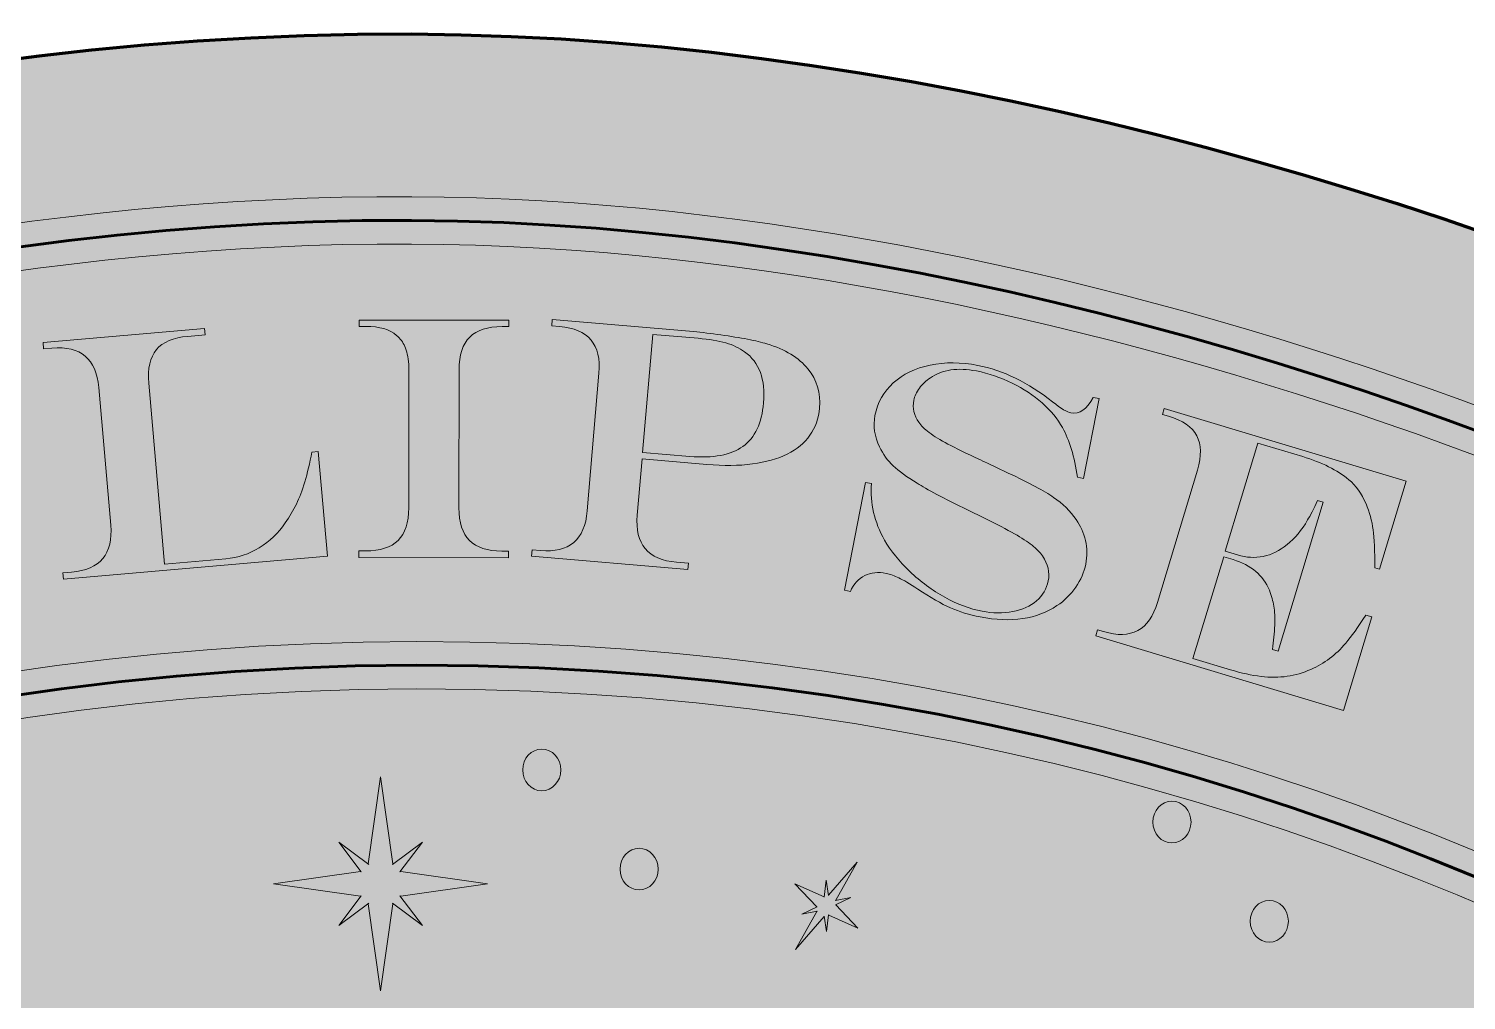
# Model space of a CAD drawing. Header units: millimetres. Extents: x 2.1 to 56, y 0.5 to 70.6.
# Drawn here: x 24.37 to 41.85, y 58.77 to 70.58 of the extents above; entities that cross this region are included whole.
import ezdxf

# ---------------------------------------------------------------- set-up
doc = ezdxf.new("R2010")
doc.units = ezdxf.units.MM

msp = doc.modelspace()

# ---------------------------------------------------------------- hatches: boundary and pattern name
at = {"true_color": 0x000000, "transparency": 33554687}
h = msp.add_hatch(color=18, dxfattribs=at)
edge = h.paths.add_edge_path(flags=0)
edge.add_spline(control_points=[(2.18, 58.849), (2.121, 62.163), (15.096, 70.58), (29.023, 70.516), (41.935, 70.457), (56.015, 62.173), (56, 58.849), (55.929, 43.515), (56.034, 43.399), (55.624, 27.611), (55.341, 16.727), (31.99, 0.499), (29.023, 0.889), (25.602, 1.338), (2.776, 14.306), (2.557, 29.116), (2.372, 41.574), (2.358, 48.941), (2.18, 58.849)], knot_values=[0, 0, 0, 0, 1, 1, 1, 2, 2, 2, 3, 3, 3, 4, 4, 4, 5, 5, 5, 6, 6, 6, 6], degree=3, periodic=1)
at = {"true_color": 0xffffff, "transparency": 33554687}
h = msp.add_hatch(color=7, dxfattribs=at)
edge = h.paths.add_edge_path(flags=0)
edge.add_spline(control_points=[(24.548, 66.763), (24.548, 66.763), (26.51, 66.933), (26.51, 66.933), (26.51, 66.933), (26.517, 66.857), (26.517, 66.857), (26.517, 66.857), (26.309, 66.839), (26.309, 66.839), (26.132, 66.824), (26.004, 66.77), (25.926, 66.677), (25.849, 66.585), (25.818, 66.449), (25.833, 66.271), (25.833, 66.271), (26.024, 64.069), (26.024, 64.069), (26.024, 64.069), (26.77, 64.134), (26.77, 64.134), (26.917, 64.147), (27.053, 64.192), (27.177, 64.268), (27.302, 64.345), (27.407, 64.445), (27.493, 64.57), (27.545, 64.648), (27.589, 64.725), (27.627, 64.8), (27.665, 64.875), (27.699, 64.965), (27.73, 65.07), (27.761, 65.175), (27.79, 65.295), (27.817, 65.431), (27.817, 65.431), (27.893, 65.437), (27.893, 65.437), (27.893, 65.437), (28.004, 64.165), (28.004, 64.165), (28.004, 64.165), (24.797, 63.886), (24.797, 63.886), (24.797, 63.886), (24.787, 63.962), (24.787, 63.962), (24.787, 63.962), (24.894, 63.971), (24.894, 63.971), (25.242, 64.001), (25.402, 64.192), (25.371, 64.544), (25.371, 64.544), (25.226, 66.218), (25.226, 66.218), (25.195, 66.567), (25.006, 66.726), (24.657, 66.696), (24.657, 66.696), (24.554, 66.687), (24.554, 66.687), (24.554, 66.687), (24.548, 66.763), (24.548, 66.763)], knot_values=[0, 0, 0, 0, 1, 1, 1, 2, 2, 2, 3, 3, 3, 4, 4, 4, 5, 5, 5, 6, 6, 6, 7, 7, 7, 8, 8, 8, 9, 9, 9, 10, 10, 10, 11, 11, 11, 12, 12, 12, 13, 13, 13, 14, 14, 14, 15, 15, 15, 16, 16, 16, 17, 17, 17, 18, 18, 18, 19, 19, 19, 20, 20, 20, 21, 21, 21, 22, 22, 22, 22], degree=3, periodic=1)
h = msp.add_hatch(color=7, dxfattribs=at)
edge = h.paths.add_edge_path(flags=0)
edge.add_spline(control_points=[(28.387, 64.23), (28.387, 64.23), (28.467, 64.229), (28.467, 64.229), (28.645, 64.229), (28.777, 64.272), (28.863, 64.358), (28.949, 64.444), (28.993, 64.576), (28.993, 64.754), (28.993, 64.754), (28.996, 66.498), (28.996, 66.498), (28.985, 66.589), (28.968, 66.662), (28.945, 66.715), (28.923, 66.769), (28.889, 66.814), (28.843, 66.85), (28.761, 66.923), (28.637, 66.96), (28.471, 66.96), (28.471, 66.96), (28.391, 66.96), (28.391, 66.96), (28.391, 66.96), (28.391, 67.037), (28.391, 67.037), (28.391, 67.037), (30.21, 67.034), (30.21, 67.034), (30.21, 67.034), (30.21, 66.957), (30.21, 66.957), (30.21, 66.957), (30.129, 66.957), (30.129, 66.957), (29.952, 66.958), (29.82, 66.915), (29.734, 66.83), (29.649, 66.745), (29.606, 66.612), (29.605, 66.433), (29.605, 66.433), (29.603, 64.753), (29.603, 64.753), (29.602, 64.575), (29.645, 64.443), (29.731, 64.357), (29.817, 64.27), (29.949, 64.227), (30.125, 64.227), (30.125, 64.227), (30.206, 64.227), (30.206, 64.227), (30.206, 64.227), (30.205, 64.146), (30.205, 64.146), (30.205, 64.146), (28.386, 64.149), (28.386, 64.149), (28.386, 64.149), (28.387, 64.23), (28.387, 64.23)], knot_values=[0, 0, 0, 0, 1, 1, 1, 2, 2, 2, 3, 3, 3, 4, 4, 4, 5, 5, 5, 6, 6, 6, 7, 7, 7, 8, 8, 8, 9, 9, 9, 10, 10, 10, 11, 11, 11, 12, 12, 12, 13, 13, 13, 14, 14, 14, 15, 15, 15, 16, 16, 16, 17, 17, 17, 18, 18, 18, 19, 19, 19, 20, 20, 20, 21, 21, 21, 21], degree=3, periodic=1)
h = msp.add_hatch(color=7, dxfattribs=at)
edge = h.paths.add_edge_path(flags=0)
edge.add_spline(control_points=[(30.737, 67.043), (30.737, 67.043), (32.454, 66.896), (32.454, 66.896), (32.556, 66.887), (32.667, 66.874), (32.787, 66.857), (32.907, 66.84), (33.015, 66.822), (33.11, 66.804), (33.206, 66.785), (33.284, 66.766), (33.346, 66.747), (33.569, 66.68), (33.735, 66.579), (33.844, 66.444), (33.954, 66.31), (34.001, 66.15), (33.985, 65.966), (33.974, 65.84), (33.935, 65.73), (33.869, 65.636), (33.803, 65.542), (33.711, 65.466), (33.594, 65.408), (33.476, 65.349), (33.334, 65.309), (33.169, 65.287), (33.004, 65.265), (32.82, 65.263), (32.617, 65.281), (32.617, 65.281), (31.828, 65.348), (31.828, 65.348), (31.828, 65.348), (31.77, 64.664), (31.77, 64.664), (31.74, 64.313), (31.899, 64.122), (32.248, 64.092), (32.248, 64.092), (32.392, 64.08), (32.392, 64.08), (32.392, 64.08), (32.385, 64.004), (32.385, 64.004), (32.385, 64.004), (30.486, 64.166), (30.486, 64.166), (30.486, 64.166), (30.493, 64.242), (30.493, 64.242), (30.493, 64.242), (30.594, 64.234), (30.594, 64.234), (30.943, 64.204), (31.132, 64.365), (31.162, 64.716), (31.162, 64.716), (31.305, 66.391), (31.305, 66.391), (31.335, 66.739), (31.176, 66.929), (30.827, 66.959), (30.827, 66.959), (30.73, 66.967), (30.73, 66.967), (30.73, 66.967), (30.737, 67.043), (30.737, 67.043)], knot_values=[0, 0, 0, 0, 1, 1, 1, 2, 2, 2, 3, 3, 3, 4, 4, 4, 5, 5, 5, 6, 6, 6, 7, 7, 7, 8, 8, 8, 9, 9, 9, 10, 10, 10, 11, 11, 11, 12, 12, 12, 13, 13, 13, 14, 14, 14, 15, 15, 15, 16, 16, 16, 17, 17, 17, 18, 18, 18, 19, 19, 19, 20, 20, 20, 21, 21, 21, 22, 22, 22, 23, 23, 23, 23], degree=3, periodic=1)
edge = h.paths.add_edge_path(flags=0)
edge.add_spline(control_points=[(31.958, 66.862), (31.958, 66.862), (31.835, 65.428), (31.835, 65.428), (31.835, 65.428), (32.41, 65.379), (32.41, 65.379), (32.694, 65.355), (32.909, 65.396), (33.055, 65.501), (33.201, 65.607), (33.284, 65.783), (33.305, 66.029), (33.33, 66.316), (33.253, 66.523), (33.075, 66.652), (33.011, 66.698), (32.934, 66.733), (32.845, 66.759), (32.756, 66.785), (32.644, 66.803), (32.51, 66.815), (32.51, 66.815), (31.958, 66.862), (31.958, 66.862)], knot_values=[0, 0, 0, 0, 1, 1, 1, 2, 2, 2, 3, 3, 3, 4, 4, 4, 5, 5, 5, 6, 6, 6, 7, 7, 7, 8, 8, 8, 8], degree=3, periodic=1)
h = msp.add_hatch(color=7, dxfattribs=at)
edge = h.paths.add_edge_path(flags=0)
edge.add_spline(control_points=[(37.312, 66.097), (37.312, 66.097), (37.383, 66.083), (37.383, 66.083), (37.383, 66.083), (37.193, 65.111), (37.193, 65.111), (37.193, 65.111), (37.122, 65.125), (37.122, 65.125), (37.083, 65.375), (37.021, 65.577), (36.939, 65.729), (36.878, 65.836), (36.796, 65.936), (36.691, 66.029), (36.586, 66.122), (36.464, 66.203), (36.325, 66.271), (36.186, 66.34), (36.042, 66.388), (35.892, 66.418), (35.779, 66.44), (35.676, 66.444), (35.582, 66.43), (35.488, 66.416), (35.405, 66.384), (35.332, 66.335), (35.28, 66.3), (35.236, 66.258), (35.2, 66.209), (35.164, 66.16), (35.141, 66.111), (35.131, 66.061), (35.113, 65.966), (35.133, 65.877), (35.193, 65.794), (35.22, 65.753), (35.262, 65.711), (35.319, 65.668), (35.376, 65.625), (35.451, 65.578), (35.545, 65.529), (35.638, 65.48), (35.77, 65.416), (35.94, 65.338), (35.986, 65.314), (36.017, 65.299), (36.034, 65.293), (36.034, 65.293), (36.129, 65.249), (36.129, 65.249), (36.129, 65.249), (36.279, 65.177), (36.279, 65.177), (36.534, 65.056), (36.717, 64.957), (36.83, 64.881), (36.943, 64.804), (37.034, 64.714), (37.104, 64.61), (37.159, 64.534), (37.197, 64.449), (37.218, 64.356), (37.238, 64.264), (37.239, 64.168), (37.22, 64.07), (37.201, 63.972), (37.161, 63.879), (37.1, 63.789), (37.039, 63.699), (36.962, 63.624), (36.871, 63.565), (36.75, 63.482), (36.612, 63.429), (36.455, 63.406), (36.298, 63.383), (36.126, 63.39), (35.938, 63.427), (35.807, 63.452), (35.686, 63.489), (35.576, 63.538), (35.465, 63.587), (35.333, 63.663), (35.181, 63.766), (35.081, 63.83), (35.004, 63.876), (34.95, 63.902), (34.897, 63.929), (34.845, 63.947), (34.795, 63.957), (34.699, 63.976), (34.612, 63.966), (34.535, 63.929), (34.459, 63.891), (34.4, 63.828), (34.36, 63.738), (34.36, 63.738), (34.289, 63.752), (34.289, 63.752), (34.289, 63.752), (34.545, 65.063), (34.545, 65.063), (34.545, 65.063), (34.616, 65.049), (34.616, 65.049), (34.599, 64.811), (34.652, 64.582), (34.775, 64.361), (34.849, 64.231), (34.952, 64.104), (35.082, 63.98), (35.213, 63.855), (35.355, 63.751), (35.509, 63.666), (35.662, 63.581), (35.813, 63.525), (35.96, 63.496), (36.091, 63.47), (36.215, 63.469), (36.333, 63.491), (36.45, 63.513), (36.547, 63.556), (36.623, 63.622), (36.699, 63.687), (36.746, 63.768), (36.765, 63.866), (36.785, 63.968), (36.762, 64.069), (36.695, 64.168), (36.665, 64.212), (36.622, 64.255), (36.568, 64.298), (36.514, 64.341), (36.442, 64.388), (36.353, 64.439), (36.264, 64.49), (36.141, 64.554), (35.983, 64.631), (35.983, 64.631), (35.791, 64.725), (35.791, 64.725), (35.491, 64.872), (35.285, 64.981), (35.173, 65.052), (35.046, 65.129), (34.948, 65.2), (34.88, 65.265), (34.812, 65.33), (34.757, 65.407), (34.716, 65.495), (34.653, 65.62), (34.634, 65.747), (34.659, 65.877), (34.69, 66.034), (34.764, 66.165), (34.882, 66.272), (35, 66.379), (35.149, 66.452), (35.331, 66.489), (35.512, 66.527), (35.705, 66.526), (35.909, 66.486), (36.217, 66.426), (36.521, 66.278), (36.818, 66.041), (36.923, 65.96), (36.997, 65.916), (37.039, 65.908), (37.144, 65.887), (37.235, 65.95), (37.312, 66.097)], knot_values=[0, 0, 0, 0, 1, 1, 1, 2, 2, 2, 3, 3, 3, 4, 4, 4, 5, 5, 5, 6, 6, 6, 7, 7, 7, 8, 8, 8, 9, 9, 9, 10, 10, 10, 11, 11, 11, 12, 12, 12, 13, 13, 13, 14, 14, 14, 15, 15, 15, 16, 16, 16, 17, 17, 17, 18, 18, 18, 19, 19, 19, 20, 20, 20, 21, 21, 21, 22, 22, 22, 23, 23, 23, 24, 24, 24, 25, 25, 25, 26, 26, 26, 27, 27, 27, 28, 28, 28, 29, 29, 29, 30, 30, 30, 31, 31, 31, 32, 32, 32, 33, 33, 33, 34, 34, 34, 35, 35, 35, 36, 36, 36, 37, 37, 37, 38, 38, 38, 39, 39, 39, 40, 40, 40, 41, 41, 41, 42, 42, 42, 43, 43, 43, 44, 44, 44, 45, 45, 45, 46, 46, 46, 47, 47, 47, 48, 48, 48, 49, 49, 49, 50, 50, 50, 51, 51, 51, 52, 52, 52, 53, 53, 53, 54, 54, 54, 55, 55, 55, 56, 56, 56, 57, 57, 57, 57], degree=3, periodic=1)
h = msp.add_hatch(color=7, dxfattribs=at)
edge = h.paths.add_edge_path(flags=0)
edge.add_spline(control_points=[(38.174, 65.963), (38.174, 65.963), (41.115, 65.076), (41.115, 65.076), (41.115, 65.076), (40.792, 64.006), (40.792, 64.006), (40.792, 64.006), (40.733, 64.024), (40.733, 64.024), (40.735, 64.227), (40.729, 64.382), (40.714, 64.488), (40.699, 64.594), (40.67, 64.699), (40.627, 64.803), (40.573, 64.927), (40.504, 65.024), (40.419, 65.096), (40.277, 65.212), (40.09, 65.306), (39.858, 65.376), (39.858, 65.376), (39.314, 65.54), (39.314, 65.54), (39.314, 65.54), (38.917, 64.226), (38.917, 64.226), (38.917, 64.226), (39.064, 64.181), (39.064, 64.181), (39.282, 64.116), (39.483, 64.157), (39.667, 64.306), (39.762, 64.383), (39.846, 64.483), (39.917, 64.606), (39.95, 64.658), (39.99, 64.738), (40.037, 64.844), (40.037, 64.844), (40.106, 64.824), (40.106, 64.824), (40.106, 64.824), (39.559, 63.011), (39.559, 63.011), (39.559, 63.011), (39.49, 63.032), (39.49, 63.032), (39.504, 63.134), (39.513, 63.232), (39.517, 63.325), (39.521, 63.418), (39.518, 63.495), (39.507, 63.558), (39.497, 63.62), (39.478, 63.684), (39.452, 63.751), (39.378, 63.934), (39.231, 64.058), (39.012, 64.124), (39.012, 64.124), (38.897, 64.158), (38.897, 64.158), (38.897, 64.158), (38.524, 62.921), (38.524, 62.921), (38.524, 62.921), (38.979, 62.784), (38.979, 62.784), (39.114, 62.744), (39.238, 62.717), (39.351, 62.703), (39.464, 62.69), (39.57, 62.691), (39.668, 62.705), (39.766, 62.719), (39.862, 62.748), (39.957, 62.789), (40.119, 62.86), (40.261, 62.966), (40.381, 63.108), (40.45, 63.19), (40.531, 63.303), (40.624, 63.45), (40.624, 63.45), (40.698, 63.427), (40.698, 63.427), (40.698, 63.427), (40.354, 62.29), (40.354, 62.29), (40.354, 62.29), (37.344, 63.197), (37.344, 63.197), (37.344, 63.197), (37.362, 63.272), (37.362, 63.272), (37.362, 63.272), (37.438, 63.249), (37.438, 63.249), (37.773, 63.148), (37.991, 63.266), (38.093, 63.604), (38.093, 63.604), (38.578, 65.213), (38.578, 65.213), (38.63, 65.385), (38.627, 65.524), (38.57, 65.63), (38.513, 65.737), (38.399, 65.816), (38.227, 65.867), (38.227, 65.867), (38.152, 65.89), (38.152, 65.89), (38.152, 65.89), (38.174, 65.963), (38.174, 65.963)], knot_values=[0, 0, 0, 0, 1, 1, 1, 2, 2, 2, 3, 3, 3, 4, 4, 4, 5, 5, 5, 6, 6, 6, 7, 7, 7, 8, 8, 8, 9, 9, 9, 10, 10, 10, 11, 11, 11, 12, 12, 12, 13, 13, 13, 14, 14, 14, 15, 15, 15, 16, 16, 16, 17, 17, 17, 18, 18, 18, 19, 19, 19, 20, 20, 20, 21, 21, 21, 22, 22, 22, 23, 23, 23, 24, 24, 24, 25, 25, 25, 26, 26, 26, 27, 27, 27, 28, 28, 28, 29, 29, 29, 30, 30, 30, 31, 31, 31, 32, 32, 32, 33, 33, 33, 34, 34, 34, 35, 35, 35, 36, 36, 36, 37, 37, 37, 38, 38, 38, 39, 39, 39, 39], degree=3, periodic=1)
h = msp.add_hatch(color=7, dxfattribs=at)
edge = h.paths.add_edge_path(flags=0)
edge.add_spline(control_points=[(30.61, 61.82), (30.738, 61.82), (30.842, 61.707), (30.842, 61.567), (30.842, 61.427), (30.738, 61.313), (30.61, 61.313), (30.482, 61.313), (30.378, 61.427), (30.378, 61.567), (30.378, 61.707), (30.482, 61.82), (30.61, 61.82)], knot_values=[0, 0, 0, 0, 1, 1, 1, 2, 2, 2, 3, 3, 3, 4, 4, 4, 4], degree=3, periodic=1)
for points in [[(28.416, 60.327), (28.143, 60.69), (28.507, 60.417), (28.501, 60.426), (28.651, 61.482), (28.801, 60.426), (28.796, 60.417), (29.16, 60.69), (28.886, 60.327), (28.895, 60.332), (29.951, 60.182), (28.895, 60.032), (28.886, 60.037), (29.16, 59.674), (28.796, 59.947), (28.801, 59.938), (28.651, 58.882), (28.501, 59.938), (28.507, 59.947), (28.143, 59.674), (28.416, 60.037), (28.408, 60.032), (27.351, 60.182), (28.408, 60.332)], [(34.041, 60.021), (34.065, 60.227), (34.093, 60.04), (34.094, 60.044), (34.443, 60.445), (34.183, 59.982), (34.179, 59.98), (34.364, 60.016), (34.179, 59.924), (34.183, 59.924), (34.451, 59.644), (34.097, 59.802), (34.096, 59.806), (34.072, 59.6), (34.043, 59.787), (34.042, 59.783), (33.694, 59.382), (33.954, 59.845), (33.958, 59.847), (33.772, 59.811), (33.957, 59.903), (33.953, 59.903), (33.685, 60.183), (34.04, 60.025)]]:
    msp.add_hatch(color=7, dxfattribs=at).paths.add_polyline_path(points, flags=0)
h = msp.add_hatch(color=7, dxfattribs=at)
edge = h.paths.add_edge_path(flags=0)
edge.add_spline(control_points=[(38.268, 61.186), (38.396, 61.186), (38.5, 61.073), (38.5, 60.932), (38.5, 60.792), (38.396, 60.679), (38.268, 60.679), (38.141, 60.679), (38.037, 60.792), (38.037, 60.932), (38.037, 61.073), (38.141, 61.186), (38.268, 61.186)], knot_values=[0, 0, 0, 0, 1, 1, 1, 2, 2, 2, 3, 3, 3, 4, 4, 4, 4], degree=3, periodic=1)
h = msp.add_hatch(color=7, dxfattribs=at)
edge = h.paths.add_edge_path(flags=0)
edge.add_spline(control_points=[(31.793, 60.614), (31.921, 60.614), (32.025, 60.5), (32.025, 60.36), (32.025, 60.22), (31.921, 60.107), (31.793, 60.107), (31.665, 60.107), (31.561, 60.22), (31.561, 60.36), (31.561, 60.5), (31.665, 60.614), (31.793, 60.614)], knot_values=[0, 0, 0, 0, 1, 1, 1, 2, 2, 2, 3, 3, 3, 4, 4, 4, 4], degree=3, periodic=1)
h = msp.add_hatch(color=7, dxfattribs=at)
edge = h.paths.add_edge_path(flags=0)
edge.add_spline(control_points=[(39.451, 59.98), (39.579, 59.98), (39.683, 59.866), (39.683, 59.726), (39.683, 59.586), (39.579, 59.472), (39.451, 59.472), (39.324, 59.472), (39.22, 59.586), (39.22, 59.726), (39.22, 59.866), (39.324, 59.98), (39.451, 59.98)], knot_values=[0, 0, 0, 0, 1, 1, 1, 2, 2, 2, 3, 3, 3, 4, 4, 4, 4], degree=3, periodic=1)

# ---------------------------------------------------------------- linework, layer by layer
at = {"color": 18, "linetype": 'Continuous', "lineweight": 9, "true_color": 0x000000}
for points in [[(28.416, 60.327), (28.143, 60.69), (28.507, 60.417), (28.501, 60.426), (28.651, 61.482), (28.801, 60.426), (28.796, 60.417), (29.16, 60.69), (28.886, 60.327), (28.895, 60.332), (29.951, 60.182), (28.895, 60.032), (28.886, 60.037), (29.16, 59.674), (28.796, 59.947), (28.801, 59.938), (28.651, 58.882), (28.501, 59.938), (28.507, 59.947), (28.143, 59.674), (28.416, 60.037), (28.408, 60.032), (27.351, 60.182), (28.408, 60.332), (28.416, 60.327)], [(34.041, 60.021), (34.065, 60.227), (34.093, 60.04), (34.094, 60.044), (34.443, 60.445), (34.183, 59.982), (34.179, 59.98), (34.364, 60.016), (34.179, 59.924), (34.183, 59.924), (34.451, 59.644), (34.097, 59.802), (34.096, 59.806), (34.072, 59.6), (34.043, 59.787), (34.042, 59.783), (33.694, 59.382), (33.954, 59.845), (33.958, 59.847), (33.772, 59.811), (33.957, 59.903), (33.953, 59.903), (33.685, 60.183), (34.04, 60.025), (34.041, 60.021)]]:
    msp.add_lwpolyline(points, close=True, dxfattribs=at)
at = {"color": 7, "linetype": 'Continuous', "lineweight": 158, "true_color": 0xffffff}
msp.add_open_spline([(2.18, 58.849), (2.358, 48.941), (2.372, 41.574), (2.557, 29.116), (2.776, 14.306), (25.602, 1.338), (29.023, 0.889), (31.99, 0.499), (55.341, 16.727), (55.624, 27.611), (56.034, 43.399), (55.929, 43.515), (56, 58.849), (56.015, 62.173), (41.935, 70.457), (29.023, 70.516), (15.096, 70.58), (2.121, 62.163), (2.18, 58.849)], degree=3, knots=[0, 0, 0, 0, 1, 1, 1, 2, 2, 2, 3, 3, 3, 4, 4, 4, 5, 5, 5, 6, 6, 6, 6], dxfattribs=at)
at = {"color": 18, "linetype": 'Continuous', "lineweight": 9, "true_color": 0x000000}
for points, knots in [([(54.172, 51.633), (54.147, 42.936), (54.164, 40.895), (53.847, 28.675), (53.783, 26.218), (52.481, 23.466), (50.482, 20.715), (47.528, 16.65), (43.056, 12.573), (38.944, 9.44), (35.741, 6.998), (32.755, 5.129), (30.875, 4.276), (30.005, 3.881), (29.348, 3.708), (28.991, 3.755), (28.501, 3.819), (27.594, 4.146), (26.407, 4.713), (23.715, 6), (19.533, 8.526), (15.533, 11.868), (9.787, 16.671), (4.436, 23.161), (4.333, 30.067), (4.163, 41.555), (4.151, 48.349), (3.986, 57.485), (3.979, 57.897), (4.154, 58.391), (4.515, 58.931), (5.009, 59.672), (5.855, 60.522), (6.993, 61.401), (11.337, 64.754), (19.966, 68.578), (29.029, 68.537), (37.429, 68.499), (46.36, 64.715), (50.958, 61.389), (52.161, 60.518), (53.071, 59.676), (53.607, 58.939), (54, 58.399), (54.196, 57.904), (54.194, 57.489), (54.184, 55.311), (54.177, 53.467), (54.173, 51.851), (54.201, 51.78), (54.2, 51.702), (54.172, 51.633)], [0, 0, 0, 0, 1, 1, 1, 2, 2, 2, 3, 3, 3, 4, 4, 4, 5, 5, 5, 6, 6, 6, 7, 7, 7, 8, 8, 8, 9, 9, 9, 10, 10, 10, 11, 11, 11, 12, 12, 12, 13, 13, 13, 14, 14, 14, 15, 15, 15, 16, 16, 16, 17, 17, 17, 17]), ([(53.606, 54.603), (53.61, 55.498), (53.613, 56.457), (53.618, 57.491), (53.62, 57.812), (53.445, 58.184), (53.141, 58.601), (52.632, 59.3), (51.764, 60.095), (50.621, 60.922), (46.093, 64.198), (37.298, 67.924), (29.027, 67.961), (20.11, 68.002), (11.618, 64.244), (7.345, 60.945), (6.268, 60.113), (5.461, 59.313), (4.994, 58.612), (4.714, 58.192), (4.556, 57.816), (4.562, 57.495), (4.583, 56.341), (4.601, 55.224), (4.617, 54.131), (4.815, 54.357), (5.068, 54.636), (5.357, 54.93), (7.033, 56.641), (8.015, 57.033), (8.325, 57.147), (8.332, 57.15), (8.34, 57.157), (8.347, 57.155), (8.408, 57.137), (8.403, 57.124), (8.464, 57.105), (8.441, 57.07), (8.438, 57.024), (8.414, 56.989), (8.398, 56.965), (7.676, 56.75), (6.336, 55.32), (5.461, 54.387), (4.714, 53.366), (4.63, 53.256), (4.636, 52.866), (4.641, 52.479), (4.647, 52.094), (6.727, 54.499), (15.157, 63.123), (29.09, 63.127), (42.976, 63.13), (51.466, 54.882), (53.599, 52.536), (53.599, 52.536), (53.603, 53.762), (53.603, 53.762), (53.588, 53.764), (53.57, 53.76), (53.557, 53.768), (53.53, 53.786), (51.725, 56.34), (50.159, 57.299), (49.9, 57.458), (49.768, 57.507), (49.766, 57.511), (49.742, 57.546), (49.739, 57.592), (49.716, 57.627), (49.757, 57.639), (49.792, 57.665), (49.833, 57.677), (49.833, 57.677), (50.042, 57.605), (50.289, 57.477), (50.651, 57.29), (51.738, 56.683), (53.411, 54.824), (53.474, 54.754), (53.541, 54.678), (53.606, 54.603)], [0, 0, 0, 0, 1, 1, 1, 2, 2, 2, 3, 3, 3, 4, 4, 4, 5, 5, 5, 6, 6, 6, 7, 7, 7, 8, 8, 8, 9, 9, 9, 10, 10, 10, 11, 11, 11, 12, 12, 12, 13, 13, 13, 14, 14, 14, 15, 15, 15, 16, 16, 16, 17, 17, 17, 18, 18, 18, 19, 19, 19, 20, 20, 20, 21, 21, 21, 22, 22, 22, 23, 23, 23, 24, 24, 24, 25, 25, 25, 26, 26, 26, 27, 27, 27, 27]), ([(24.548, 66.763), (24.548, 66.763), (26.51, 66.933), (26.51, 66.933), (26.51, 66.933), (26.517, 66.857), (26.517, 66.857), (26.517, 66.857), (26.309, 66.839), (26.309, 66.839), (26.132, 66.824), (26.004, 66.77), (25.926, 66.677), (25.849, 66.585), (25.818, 66.449), (25.833, 66.271), (25.833, 66.271), (26.024, 64.069), (26.024, 64.069), (26.024, 64.069), (26.77, 64.134), (26.77, 64.134), (26.917, 64.147), (27.053, 64.192), (27.177, 64.268), (27.302, 64.345), (27.407, 64.445), (27.493, 64.57), (27.545, 64.648), (27.589, 64.725), (27.627, 64.8), (27.665, 64.875), (27.699, 64.965), (27.73, 65.07), (27.761, 65.175), (27.79, 65.295), (27.817, 65.431), (27.817, 65.431), (27.893, 65.437), (27.893, 65.437), (27.893, 65.437), (28.004, 64.165), (28.004, 64.165), (28.004, 64.165), (24.797, 63.886), (24.797, 63.886), (24.797, 63.886), (24.787, 63.962), (24.787, 63.962), (24.787, 63.962), (24.894, 63.971), (24.894, 63.971), (25.242, 64.001), (25.402, 64.192), (25.371, 64.544), (25.371, 64.544), (25.226, 66.218), (25.226, 66.218), (25.195, 66.567), (25.006, 66.726), (24.657, 66.696), (24.657, 66.696), (24.554, 66.687), (24.554, 66.687), (24.554, 66.687), (24.548, 66.763), (24.548, 66.763)], [0, 0, 0, 0, 1, 1, 1, 2, 2, 2, 3, 3, 3, 4, 4, 4, 5, 5, 5, 6, 6, 6, 7, 7, 7, 8, 8, 8, 9, 9, 9, 10, 10, 10, 11, 11, 11, 12, 12, 12, 13, 13, 13, 14, 14, 14, 15, 15, 15, 16, 16, 16, 17, 17, 17, 18, 18, 18, 19, 19, 19, 20, 20, 20, 21, 21, 21, 22, 22, 22, 22]), ([(28.387, 64.23), (28.387, 64.23), (28.467, 64.229), (28.467, 64.229), (28.645, 64.229), (28.777, 64.272), (28.863, 64.358), (28.949, 64.444), (28.993, 64.576), (28.993, 64.754), (28.993, 64.754), (28.996, 66.498), (28.996, 66.498), (28.985, 66.589), (28.968, 66.662), (28.945, 66.715), (28.923, 66.769), (28.889, 66.814), (28.843, 66.85), (28.761, 66.923), (28.637, 66.96), (28.471, 66.96), (28.471, 66.96), (28.391, 66.96), (28.391, 66.96), (28.391, 66.96), (28.391, 67.037), (28.391, 67.037), (28.391, 67.037), (30.21, 67.034), (30.21, 67.034), (30.21, 67.034), (30.21, 66.957), (30.21, 66.957), (30.21, 66.957), (30.129, 66.957), (30.129, 66.957), (29.952, 66.958), (29.82, 66.915), (29.734, 66.83), (29.649, 66.745), (29.606, 66.612), (29.605, 66.433), (29.605, 66.433), (29.603, 64.753), (29.603, 64.753), (29.602, 64.575), (29.645, 64.443), (29.731, 64.357), (29.817, 64.27), (29.949, 64.227), (30.125, 64.227), (30.125, 64.227), (30.206, 64.227), (30.206, 64.227), (30.206, 64.227), (30.205, 64.146), (30.205, 64.146), (30.205, 64.146), (28.386, 64.149), (28.386, 64.149), (28.386, 64.149), (28.387, 64.23), (28.387, 64.23)], [0, 0, 0, 0, 1, 1, 1, 2, 2, 2, 3, 3, 3, 4, 4, 4, 5, 5, 5, 6, 6, 6, 7, 7, 7, 8, 8, 8, 9, 9, 9, 10, 10, 10, 11, 11, 11, 12, 12, 12, 13, 13, 13, 14, 14, 14, 15, 15, 15, 16, 16, 16, 17, 17, 17, 18, 18, 18, 19, 19, 19, 20, 20, 20, 21, 21, 21, 21]), ([(30.737, 67.043), (30.737, 67.043), (32.454, 66.896), (32.454, 66.896), (32.556, 66.887), (32.667, 66.874), (32.787, 66.857), (32.907, 66.84), (33.015, 66.822), (33.11, 66.804), (33.206, 66.785), (33.284, 66.766), (33.346, 66.747), (33.569, 66.68), (33.735, 66.579), (33.844, 66.444), (33.954, 66.31), (34.001, 66.15), (33.985, 65.966), (33.974, 65.84), (33.935, 65.73), (33.869, 65.636), (33.803, 65.542), (33.711, 65.466), (33.594, 65.408), (33.476, 65.349), (33.334, 65.309), (33.169, 65.287), (33.004, 65.265), (32.82, 65.263), (32.617, 65.281), (32.617, 65.281), (31.828, 65.348), (31.828, 65.348), (31.828, 65.348), (31.77, 64.664), (31.77, 64.664), (31.74, 64.313), (31.899, 64.122), (32.248, 64.092), (32.248, 64.092), (32.392, 64.08), (32.392, 64.08), (32.392, 64.08), (32.385, 64.004), (32.385, 64.004), (32.385, 64.004), (30.486, 64.166), (30.486, 64.166), (30.486, 64.166), (30.493, 64.242), (30.493, 64.242), (30.493, 64.242), (30.594, 64.234), (30.594, 64.234), (30.943, 64.204), (31.132, 64.365), (31.162, 64.716), (31.162, 64.716), (31.305, 66.391), (31.305, 66.391), (31.335, 66.739), (31.176, 66.929), (30.827, 66.959), (30.827, 66.959), (30.73, 66.967), (30.73, 66.967), (30.73, 66.967), (30.737, 67.043), (30.737, 67.043)], [0, 0, 0, 0, 1, 1, 1, 2, 2, 2, 3, 3, 3, 4, 4, 4, 5, 5, 5, 6, 6, 6, 7, 7, 7, 8, 8, 8, 9, 9, 9, 10, 10, 10, 11, 11, 11, 12, 12, 12, 13, 13, 13, 14, 14, 14, 15, 15, 15, 16, 16, 16, 17, 17, 17, 18, 18, 18, 19, 19, 19, 20, 20, 20, 21, 21, 21, 22, 22, 22, 23, 23, 23, 23]), ([(31.958, 66.862), (31.958, 66.862), (31.835, 65.428), (31.835, 65.428), (31.835, 65.428), (32.41, 65.379), (32.41, 65.379), (32.694, 65.355), (32.909, 65.396), (33.055, 65.501), (33.201, 65.607), (33.284, 65.783), (33.305, 66.029), (33.33, 66.316), (33.253, 66.523), (33.075, 66.652), (33.011, 66.698), (32.934, 66.733), (32.845, 66.759), (32.756, 66.785), (32.644, 66.803), (32.51, 66.815), (32.51, 66.815), (31.958, 66.862), (31.958, 66.862)], [0, 0, 0, 0, 1, 1, 1, 2, 2, 2, 3, 3, 3, 4, 4, 4, 5, 5, 5, 6, 6, 6, 7, 7, 7, 8, 8, 8, 8]), ([(37.312, 66.097), (37.312, 66.097), (37.383, 66.083), (37.383, 66.083), (37.383, 66.083), (37.193, 65.111), (37.193, 65.111), (37.193, 65.111), (37.122, 65.125), (37.122, 65.125), (37.083, 65.375), (37.021, 65.577), (36.939, 65.729), (36.878, 65.836), (36.796, 65.936), (36.691, 66.029), (36.586, 66.122), (36.464, 66.203), (36.325, 66.271), (36.186, 66.34), (36.042, 66.388), (35.892, 66.418), (35.779, 66.44), (35.676, 66.444), (35.582, 66.43), (35.488, 66.416), (35.405, 66.384), (35.332, 66.335), (35.28, 66.3), (35.236, 66.258), (35.2, 66.209), (35.164, 66.16), (35.141, 66.111), (35.131, 66.061), (35.113, 65.966), (35.133, 65.877), (35.193, 65.794), (35.22, 65.753), (35.262, 65.711), (35.319, 65.668), (35.376, 65.625), (35.451, 65.578), (35.545, 65.529), (35.638, 65.48), (35.77, 65.416), (35.94, 65.338), (35.986, 65.314), (36.017, 65.299), (36.034, 65.293), (36.034, 65.293), (36.129, 65.249), (36.129, 65.249), (36.129, 65.249), (36.279, 65.177), (36.279, 65.177), (36.534, 65.056), (36.717, 64.957), (36.83, 64.881), (36.943, 64.804), (37.034, 64.714), (37.104, 64.61), (37.159, 64.534), (37.197, 64.449), (37.218, 64.356), (37.238, 64.264), (37.239, 64.168), (37.22, 64.07), (37.201, 63.972), (37.161, 63.879), (37.1, 63.789), (37.039, 63.699), (36.962, 63.624), (36.871, 63.565), (36.75, 63.482), (36.612, 63.429), (36.455, 63.406), (36.298, 63.383), (36.126, 63.39), (35.938, 63.427), (35.807, 63.452), (35.686, 63.489), (35.576, 63.538), (35.465, 63.587), (35.333, 63.663), (35.181, 63.766), (35.081, 63.83), (35.004, 63.876), (34.95, 63.902), (34.897, 63.929), (34.845, 63.947), (34.795, 63.957), (34.699, 63.976), (34.612, 63.966), (34.535, 63.929), (34.459, 63.891), (34.4, 63.828), (34.36, 63.738), (34.36, 63.738), (34.289, 63.752), (34.289, 63.752), (34.289, 63.752), (34.545, 65.063), (34.545, 65.063), (34.545, 65.063), (34.616, 65.049), (34.616, 65.049), (34.599, 64.811), (34.652, 64.582), (34.775, 64.361), (34.849, 64.231), (34.952, 64.104), (35.082, 63.98), (35.213, 63.855), (35.355, 63.751), (35.509, 63.666), (35.662, 63.581), (35.813, 63.525), (35.96, 63.496), (36.091, 63.47), (36.215, 63.469), (36.333, 63.491), (36.45, 63.513), (36.547, 63.556), (36.623, 63.622), (36.699, 63.687), (36.746, 63.768), (36.765, 63.866), (36.785, 63.968), (36.762, 64.069), (36.695, 64.168), (36.665, 64.212), (36.622, 64.255), (36.568, 64.298), (36.514, 64.341), (36.442, 64.388), (36.353, 64.439), (36.264, 64.49), (36.141, 64.554), (35.983, 64.631), (35.983, 64.631), (35.791, 64.725), (35.791, 64.725), (35.491, 64.872), (35.285, 64.981), (35.173, 65.052), (35.046, 65.129), (34.948, 65.2), (34.88, 65.265), (34.812, 65.33), (34.757, 65.407), (34.716, 65.495), (34.653, 65.62), (34.634, 65.747), (34.659, 65.877), (34.69, 66.034), (34.764, 66.165), (34.882, 66.272), (35, 66.379), (35.149, 66.452), (35.331, 66.489), (35.512, 66.527), (35.705, 66.526), (35.909, 66.486), (36.217, 66.426), (36.521, 66.278), (36.818, 66.041), (36.923, 65.96), (36.997, 65.916), (37.039, 65.908), (37.144, 65.887), (37.235, 65.95), (37.312, 66.097)], [0, 0, 0, 0, 1, 1, 1, 2, 2, 2, 3, 3, 3, 4, 4, 4, 5, 5, 5, 6, 6, 6, 7, 7, 7, 8, 8, 8, 9, 9, 9, 10, 10, 10, 11, 11, 11, 12, 12, 12, 13, 13, 13, 14, 14, 14, 15, 15, 15, 16, 16, 16, 17, 17, 17, 18, 18, 18, 19, 19, 19, 20, 20, 20, 21, 21, 21, 22, 22, 22, 23, 23, 23, 24, 24, 24, 25, 25, 25, 26, 26, 26, 27, 27, 27, 28, 28, 28, 29, 29, 29, 30, 30, 30, 31, 31, 31, 32, 32, 32, 33, 33, 33, 34, 34, 34, 35, 35, 35, 36, 36, 36, 37, 37, 37, 38, 38, 38, 39, 39, 39, 40, 40, 40, 41, 41, 41, 42, 42, 42, 43, 43, 43, 44, 44, 44, 45, 45, 45, 46, 46, 46, 47, 47, 47, 48, 48, 48, 49, 49, 49, 50, 50, 50, 51, 51, 51, 52, 52, 52, 53, 53, 53, 54, 54, 54, 55, 55, 55, 56, 56, 56, 57, 57, 57, 57]), ([(38.174, 65.963), (38.174, 65.963), (41.115, 65.076), (41.115, 65.076), (41.115, 65.076), (40.792, 64.006), (40.792, 64.006), (40.792, 64.006), (40.733, 64.024), (40.733, 64.024), (40.735, 64.227), (40.729, 64.382), (40.714, 64.488), (40.699, 64.594), (40.67, 64.699), (40.627, 64.803), (40.573, 64.927), (40.504, 65.024), (40.419, 65.096), (40.277, 65.212), (40.09, 65.306), (39.858, 65.376), (39.858, 65.376), (39.314, 65.54), (39.314, 65.54), (39.314, 65.54), (38.917, 64.226), (38.917, 64.226), (38.917, 64.226), (39.064, 64.181), (39.064, 64.181), (39.282, 64.116), (39.483, 64.157), (39.667, 64.306), (39.762, 64.383), (39.846, 64.483), (39.917, 64.606), (39.95, 64.658), (39.99, 64.738), (40.037, 64.844), (40.037, 64.844), (40.106, 64.824), (40.106, 64.824), (40.106, 64.824), (39.559, 63.011), (39.559, 63.011), (39.559, 63.011), (39.49, 63.032), (39.49, 63.032), (39.504, 63.134), (39.513, 63.232), (39.517, 63.325), (39.521, 63.418), (39.518, 63.495), (39.507, 63.558), (39.497, 63.62), (39.478, 63.684), (39.452, 63.751), (39.378, 63.934), (39.231, 64.058), (39.012, 64.124), (39.012, 64.124), (38.897, 64.158), (38.897, 64.158), (38.897, 64.158), (38.524, 62.921), (38.524, 62.921), (38.524, 62.921), (38.979, 62.784), (38.979, 62.784), (39.114, 62.744), (39.238, 62.717), (39.351, 62.703), (39.464, 62.69), (39.57, 62.691), (39.668, 62.705), (39.766, 62.719), (39.862, 62.748), (39.957, 62.789), (40.119, 62.86), (40.261, 62.966), (40.381, 63.108), (40.45, 63.19), (40.531, 63.303), (40.624, 63.45), (40.624, 63.45), (40.698, 63.427), (40.698, 63.427), (40.698, 63.427), (40.354, 62.29), (40.354, 62.29), (40.354, 62.29), (37.344, 63.197), (37.344, 63.197), (37.344, 63.197), (37.362, 63.272), (37.362, 63.272), (37.362, 63.272), (37.438, 63.249), (37.438, 63.249), (37.773, 63.148), (37.991, 63.266), (38.093, 63.604), (38.093, 63.604), (38.578, 65.213), (38.578, 65.213), (38.63, 65.385), (38.627, 65.524), (38.57, 65.63), (38.513, 65.737), (38.399, 65.816), (38.227, 65.867), (38.227, 65.867), (38.152, 65.89), (38.152, 65.89), (38.152, 65.89), (38.174, 65.963), (38.174, 65.963)], [0, 0, 0, 0, 1, 1, 1, 2, 2, 2, 3, 3, 3, 4, 4, 4, 5, 5, 5, 6, 6, 6, 7, 7, 7, 8, 8, 8, 9, 9, 9, 10, 10, 10, 11, 11, 11, 12, 12, 12, 13, 13, 13, 14, 14, 14, 15, 15, 15, 16, 16, 16, 17, 17, 17, 18, 18, 18, 19, 19, 19, 20, 20, 20, 21, 21, 21, 22, 22, 22, 23, 23, 23, 24, 24, 24, 25, 25, 25, 26, 26, 26, 27, 27, 27, 28, 28, 28, 29, 29, 29, 30, 30, 30, 31, 31, 31, 32, 32, 32, 33, 33, 33, 34, 34, 34, 35, 35, 35, 36, 36, 36, 37, 37, 37, 38, 38, 38, 39, 39, 39, 39]), ([(53.375, 32.803), (53.585, 41.525), (53.575, 44.031), (53.597, 51.666), (52.67, 52.775), (44.08, 62.555), (29.09, 62.551), (13.964, 62.547), (5.441, 52.2), (4.658, 51.208), (4.715, 46.84), (4.751, 42.647), (4.809, 37.645), (4.812, 37.645), (4.815, 37.646), (4.819, 37.646), (4.911, 37.646), (4.986, 37.549), (4.986, 37.431), (4.986, 37.313), (4.911, 37.217), (4.819, 37.217), (4.819, 37.217), (4.814, 37.217), (4.814, 37.217), (4.825, 36.294), (4.837, 35.344), (4.849, 34.36), (4.892, 34.472), (4.975, 34.548), (5.069, 34.548), (5.208, 34.548), (5.32, 34.385), (5.32, 34.185), (5.32, 33.985), (5.208, 33.822), (5.069, 33.822), (4.978, 33.822), (4.898, 33.893), (4.854, 33.998), (4.871, 32.749), (4.889, 31.446), (4.909, 30.075), (5.009, 23.323), (10.284, 17.005), (15.902, 12.31), (16.27, 12.003), (16.639, 11.702), (17.009, 11.409), (16.986, 11.464), (16.973, 11.528), (16.973, 11.597), (16.973, 11.797), (17.085, 11.96), (17.224, 11.96), (17.362, 11.96), (17.475, 11.797), (17.475, 11.597), (17.475, 11.4), (17.366, 11.24), (17.231, 11.234), (20.762, 8.462), (24.29, 6.363), (26.656, 5.232), (27.764, 4.702), (28.608, 4.385), (29.066, 4.325), (29.365, 4.286), (29.906, 4.468), (30.637, 4.8), (32.265, 5.538), (34.73, 7.051), (37.445, 9.038), (37.436, 9.057), (37.431, 9.078), (37.431, 9.1), (37.431, 9.183), (37.5, 9.25), (37.586, 9.25), (37.624, 9.25), (37.658, 9.237), (37.685, 9.215), (37.986, 9.437), (38.29, 9.664), (38.596, 9.897), (39.471, 10.565), (40.364, 11.275), (41.254, 12.019), (41.233, 12.045), (41.22, 12.078), (41.22, 12.113), (41.22, 12.196), (41.289, 12.263), (41.374, 12.263), (41.419, 12.263), (41.459, 12.245), (41.487, 12.215), (44.655, 14.885), (47.777, 17.972), (50.016, 21.054), (51.936, 23.696), (53.21, 26.33), (53.271, 28.69), (53.31, 30.199), (53.345, 31.552), (53.374, 32.782), (53.374, 32.782), (52.448, 32.427), (52.448, 32.427), (52.448, 32.427), (52.439, 32.43), (52.439, 32.43), (52.439, 32.43), (52.786, 32.137), (52.786, 32.137), (52.786, 32.137), (52.371, 32.322), (52.371, 32.322), (52.371, 32.322), (52.378, 32.315), (52.378, 32.315), (52.378, 32.315), (52.468, 31.252), (52.468, 31.252), (52.468, 31.252), (52.085, 32.248), (52.085, 32.248), (52.085, 32.248), (52.089, 32.257), (52.089, 32.257), (52.089, 32.257), (51.795, 31.91), (51.795, 31.91), (51.795, 31.91), (51.98, 32.325), (51.98, 32.325), (51.98, 32.325), (51.973, 32.318), (51.973, 32.318), (51.973, 32.318), (50.91, 32.228), (50.91, 32.228), (50.91, 32.228), (51.906, 32.61), (51.906, 32.61), (51.906, 32.61), (51.916, 32.607), (51.916, 32.607), (51.916, 32.607), (51.568, 32.901), (51.568, 32.901), (51.568, 32.901), (51.984, 32.716), (51.984, 32.716), (51.984, 32.716), (51.977, 32.723), (51.977, 32.723), (51.977, 32.723), (51.887, 33.786), (51.887, 33.786), (51.887, 33.786), (52.269, 32.79), (52.269, 32.79), (52.269, 32.79), (52.266, 32.78), (52.266, 32.78), (52.266, 32.78), (52.559, 33.128), (52.559, 33.128), (52.559, 33.128), (52.374, 32.712), (52.374, 32.712), (52.374, 32.712), (52.381, 32.719), (52.381, 32.719), (52.381, 32.719), (53.375, 32.803), (53.375, 32.803)], [0, 0, 0, 0, 1, 1, 1, 2, 2, 2, 3, 3, 3, 4, 4, 4, 5, 5, 5, 6, 6, 6, 7, 7, 7, 8, 8, 8, 9, 9, 9, 10, 10, 10, 11, 11, 11, 12, 12, 12, 13, 13, 13, 14, 14, 14, 15, 15, 15, 16, 16, 16, 17, 17, 17, 18, 18, 18, 19, 19, 19, 20, 20, 20, 21, 21, 21, 22, 22, 22, 23, 23, 23, 24, 24, 24, 25, 25, 25, 26, 26, 26, 27, 27, 27, 28, 28, 28, 29, 29, 29, 30, 30, 30, 31, 31, 31, 32, 32, 32, 33, 33, 33, 34, 34, 34, 35, 35, 35, 36, 36, 36, 37, 37, 37, 38, 38, 38, 39, 39, 39, 40, 40, 40, 41, 41, 41, 42, 42, 42, 43, 43, 43, 44, 44, 44, 45, 45, 45, 46, 46, 46, 47, 47, 47, 48, 48, 48, 49, 49, 49, 50, 50, 50, 51, 51, 51, 52, 52, 52, 53, 53, 53, 54, 54, 54, 55, 55, 55, 56, 56, 56, 57, 57, 57, 58, 58, 58, 59, 59, 59, 59]), ([(30.61, 61.82), (30.738, 61.82), (30.842, 61.707), (30.842, 61.567), (30.842, 61.427), (30.738, 61.313), (30.61, 61.313), (30.482, 61.313), (30.378, 61.427), (30.378, 61.567), (30.378, 61.707), (30.482, 61.82), (30.61, 61.82)], [0, 0, 0, 0, 1, 1, 1, 2, 2, 2, 3, 3, 3, 4, 4, 4, 4]), ([(38.268, 61.186), (38.396, 61.186), (38.5, 61.073), (38.5, 60.932), (38.5, 60.792), (38.396, 60.679), (38.268, 60.679), (38.141, 60.679), (38.037, 60.792), (38.037, 60.932), (38.037, 61.073), (38.141, 61.186), (38.268, 61.186)], [0, 0, 0, 0, 1, 1, 1, 2, 2, 2, 3, 3, 3, 4, 4, 4, 4]), ([(31.793, 60.614), (31.921, 60.614), (32.025, 60.5), (32.025, 60.36), (32.025, 60.22), (31.921, 60.107), (31.793, 60.107), (31.665, 60.107), (31.561, 60.22), (31.561, 60.36), (31.561, 60.5), (31.665, 60.614), (31.793, 60.614)], [0, 0, 0, 0, 1, 1, 1, 2, 2, 2, 3, 3, 3, 4, 4, 4, 4]), ([(39.451, 59.98), (39.579, 59.98), (39.683, 59.866), (39.683, 59.726), (39.683, 59.586), (39.579, 59.472), (39.451, 59.472), (39.324, 59.472), (39.22, 59.586), (39.22, 59.726), (39.22, 59.866), (39.324, 59.98), (39.451, 59.98)], [0, 0, 0, 0, 1, 1, 1, 2, 2, 2, 3, 3, 3, 4, 4, 4, 4])]:
    msp.add_open_spline(points, degree=3, knots=knots, dxfattribs=at)
at = {"color": 7, "linetype": 'Continuous', "lineweight": 60, "true_color": 0xffffff}
for points, knots in [([(4.274, 57.49), (4.438, 48.353), (4.451, 41.56), (4.621, 30.071), (4.824, 16.413), (25.874, 4.454), (29.028, 4.04), (31.765, 3.681), (53.298, 18.646), (53.559, 28.683), (53.937, 43.242), (53.84, 43.349), (53.906, 57.49), (53.92, 60.556), (40.936, 68.195), (29.028, 68.249), (16.185, 68.308), (4.219, 60.546), (4.274, 57.49)], [0, 0, 0, 0, 1, 1, 1, 2, 2, 2, 3, 3, 3, 4, 4, 4, 5, 5, 5, 6, 6, 6, 6]), ([(4.369, 51.305), (4.369, 51.305), (13.051, 62.834), (29.09, 62.839), (45.13, 62.843), (53.906, 51.742), (53.906, 51.742)], [0, 0, 0, 0, 1, 1, 1, 2, 2, 2, 2])]:
    msp.add_open_spline(points, degree=3, knots=knots, dxfattribs=at)
at = {"color": 7, "linetype": 'Continuous', "lineweight": 9, "true_color": 0xffffff}
for points, knots in [([(24.548, 66.763), (24.548, 66.763), (26.51, 66.933), (26.51, 66.933), (26.51, 66.933), (26.517, 66.857), (26.517, 66.857), (26.517, 66.857), (26.309, 66.839), (26.309, 66.839), (26.132, 66.824), (26.004, 66.77), (25.926, 66.677), (25.849, 66.585), (25.818, 66.449), (25.833, 66.271), (25.833, 66.271), (26.024, 64.069), (26.024, 64.069), (26.024, 64.069), (26.77, 64.134), (26.77, 64.134), (26.917, 64.147), (27.053, 64.192), (27.177, 64.268), (27.302, 64.345), (27.407, 64.445), (27.493, 64.57), (27.545, 64.648), (27.589, 64.725), (27.627, 64.8), (27.665, 64.875), (27.699, 64.965), (27.73, 65.07), (27.761, 65.175), (27.79, 65.295), (27.817, 65.431), (27.817, 65.431), (27.893, 65.437), (27.893, 65.437), (27.893, 65.437), (28.004, 64.165), (28.004, 64.165), (28.004, 64.165), (24.797, 63.886), (24.797, 63.886), (24.797, 63.886), (24.787, 63.962), (24.787, 63.962), (24.787, 63.962), (24.894, 63.971), (24.894, 63.971), (25.242, 64.001), (25.402, 64.192), (25.371, 64.544), (25.371, 64.544), (25.226, 66.218), (25.226, 66.218), (25.195, 66.567), (25.006, 66.726), (24.657, 66.696), (24.657, 66.696), (24.554, 66.687), (24.554, 66.687), (24.554, 66.687), (24.548, 66.763), (24.548, 66.763)], [0, 0, 0, 0, 1, 1, 1, 2, 2, 2, 3, 3, 3, 4, 4, 4, 5, 5, 5, 6, 6, 6, 7, 7, 7, 8, 8, 8, 9, 9, 9, 10, 10, 10, 11, 11, 11, 12, 12, 12, 13, 13, 13, 14, 14, 14, 15, 15, 15, 16, 16, 16, 17, 17, 17, 18, 18, 18, 19, 19, 19, 20, 20, 20, 21, 21, 21, 22, 22, 22, 22]), ([(28.387, 64.23), (28.387, 64.23), (28.467, 64.229), (28.467, 64.229), (28.645, 64.229), (28.777, 64.272), (28.863, 64.358), (28.949, 64.444), (28.993, 64.576), (28.993, 64.754), (28.993, 64.754), (28.993, 64.973), (28.993, 64.973), (28.993, 64.973), (28.994, 65.159), (28.994, 65.159), (28.994, 65.159), (28.994, 65.425), (28.994, 65.425), (28.994, 65.425), (28.996, 66.498), (28.996, 66.498), (28.985, 66.589), (28.968, 66.662), (28.945, 66.715), (28.923, 66.769), (28.889, 66.814), (28.843, 66.85), (28.761, 66.923), (28.637, 66.96), (28.471, 66.96), (28.471, 66.96), (28.391, 66.96), (28.391, 66.96), (28.391, 66.96), (28.391, 67.037), (28.391, 67.037), (28.391, 67.037), (30.21, 67.034), (30.21, 67.034), (30.21, 67.034), (30.21, 66.957), (30.21, 66.957), (30.21, 66.957), (30.129, 66.957), (30.129, 66.957), (29.952, 66.958), (29.82, 66.915), (29.734, 66.83), (29.649, 66.745), (29.606, 66.612), (29.605, 66.433), (29.605, 66.433), (29.603, 64.753), (29.603, 64.753), (29.602, 64.575), (29.645, 64.443), (29.731, 64.357), (29.817, 64.27), (29.949, 64.227), (30.125, 64.227), (30.125, 64.227), (30.206, 64.227), (30.206, 64.227), (30.206, 64.227), (30.205, 64.146), (30.205, 64.146), (30.205, 64.146), (28.386, 64.149), (28.386, 64.149), (28.386, 64.149), (28.387, 64.23), (28.387, 64.23)], [0, 0, 0, 0, 1, 1, 1, 2, 2, 2, 3, 3, 3, 4, 4, 4, 5, 5, 5, 6, 6, 6, 7, 7, 7, 8, 8, 8, 9, 9, 9, 10, 10, 10, 11, 11, 11, 12, 12, 12, 13, 13, 13, 14, 14, 14, 15, 15, 15, 16, 16, 16, 17, 17, 17, 18, 18, 18, 19, 19, 19, 20, 20, 20, 21, 21, 21, 22, 22, 22, 23, 23, 23, 24, 24, 24, 24]), ([(30.737, 67.043), (30.737, 67.043), (32.454, 66.896), (32.454, 66.896), (32.556, 66.887), (32.667, 66.874), (32.787, 66.857), (32.907, 66.84), (33.015, 66.822), (33.11, 66.804), (33.206, 66.785), (33.284, 66.766), (33.346, 66.747), (33.569, 66.68), (33.735, 66.579), (33.844, 66.444), (33.954, 66.31), (34.001, 66.15), (33.985, 65.966), (33.974, 65.84), (33.935, 65.73), (33.869, 65.636), (33.803, 65.542), (33.711, 65.466), (33.594, 65.408), (33.476, 65.349), (33.334, 65.309), (33.169, 65.287), (33.004, 65.265), (32.82, 65.263), (32.617, 65.281), (32.617, 65.281), (31.828, 65.348), (31.828, 65.348), (31.828, 65.348), (31.77, 64.664), (31.77, 64.664), (31.74, 64.313), (31.899, 64.122), (32.248, 64.092), (32.248, 64.092), (32.392, 64.08), (32.392, 64.08), (32.392, 64.08), (32.385, 64.004), (32.385, 64.004), (32.385, 64.004), (30.486, 64.166), (30.486, 64.166), (30.486, 64.166), (30.493, 64.242), (30.493, 64.242), (30.493, 64.242), (30.594, 64.234), (30.594, 64.234), (30.943, 64.204), (31.132, 64.365), (31.162, 64.716), (31.162, 64.716), (31.305, 66.391), (31.305, 66.391), (31.335, 66.739), (31.176, 66.929), (30.827, 66.959), (30.827, 66.959), (30.73, 66.967), (30.73, 66.967), (30.73, 66.967), (30.737, 67.043), (30.737, 67.043)], [0, 0, 0, 0, 1, 1, 1, 2, 2, 2, 3, 3, 3, 4, 4, 4, 5, 5, 5, 6, 6, 6, 7, 7, 7, 8, 8, 8, 9, 9, 9, 10, 10, 10, 11, 11, 11, 12, 12, 12, 13, 13, 13, 14, 14, 14, 15, 15, 15, 16, 16, 16, 17, 17, 17, 18, 18, 18, 19, 19, 19, 20, 20, 20, 21, 21, 21, 22, 22, 22, 23, 23, 23, 23]), ([(31.958, 66.862), (31.958, 66.862), (31.835, 65.428), (31.835, 65.428), (31.835, 65.428), (32.41, 65.379), (32.41, 65.379), (32.694, 65.355), (32.909, 65.396), (33.055, 65.501), (33.201, 65.607), (33.284, 65.783), (33.305, 66.029), (33.33, 66.316), (33.253, 66.523), (33.075, 66.652), (33.011, 66.698), (32.934, 66.733), (32.845, 66.759), (32.756, 66.785), (32.644, 66.803), (32.51, 66.815), (32.51, 66.815), (31.958, 66.862), (31.958, 66.862)], [0, 0, 0, 0, 1, 1, 1, 2, 2, 2, 3, 3, 3, 4, 4, 4, 5, 5, 5, 6, 6, 6, 7, 7, 7, 8, 8, 8, 8]), ([(37.312, 66.097), (37.312, 66.097), (37.383, 66.083), (37.383, 66.083), (37.383, 66.083), (37.193, 65.111), (37.193, 65.111), (37.193, 65.111), (37.122, 65.125), (37.122, 65.125), (37.083, 65.375), (37.021, 65.577), (36.939, 65.729), (36.878, 65.836), (36.796, 65.936), (36.691, 66.029), (36.586, 66.122), (36.464, 66.203), (36.325, 66.271), (36.186, 66.34), (36.042, 66.388), (35.892, 66.418), (35.779, 66.44), (35.676, 66.444), (35.582, 66.43), (35.488, 66.416), (35.405, 66.384), (35.332, 66.335), (35.28, 66.3), (35.236, 66.258), (35.2, 66.209), (35.164, 66.16), (35.141, 66.111), (35.131, 66.061), (35.113, 65.966), (35.133, 65.877), (35.193, 65.794), (35.22, 65.753), (35.262, 65.711), (35.319, 65.668), (35.376, 65.625), (35.451, 65.578), (35.545, 65.529), (35.638, 65.48), (35.77, 65.416), (35.94, 65.338), (35.986, 65.314), (36.017, 65.299), (36.034, 65.293), (36.034, 65.293), (36.129, 65.249), (36.129, 65.249), (36.129, 65.249), (36.279, 65.177), (36.279, 65.177), (36.534, 65.056), (36.717, 64.957), (36.83, 64.881), (36.943, 64.804), (37.034, 64.714), (37.104, 64.61), (37.159, 64.534), (37.197, 64.449), (37.218, 64.356), (37.238, 64.264), (37.239, 64.168), (37.22, 64.07), (37.201, 63.972), (37.161, 63.879), (37.1, 63.789), (37.039, 63.699), (36.962, 63.624), (36.871, 63.565), (36.75, 63.482), (36.612, 63.429), (36.455, 63.406), (36.298, 63.383), (36.126, 63.39), (35.938, 63.427), (35.807, 63.452), (35.686, 63.489), (35.576, 63.538), (35.465, 63.587), (35.333, 63.663), (35.181, 63.766), (35.081, 63.83), (35.004, 63.876), (34.95, 63.902), (34.897, 63.929), (34.845, 63.947), (34.795, 63.957), (34.699, 63.976), (34.612, 63.966), (34.535, 63.929), (34.459, 63.891), (34.4, 63.828), (34.36, 63.738), (34.36, 63.738), (34.289, 63.752), (34.289, 63.752), (34.289, 63.752), (34.545, 65.063), (34.545, 65.063), (34.545, 65.063), (34.616, 65.049), (34.616, 65.049), (34.599, 64.811), (34.652, 64.582), (34.775, 64.361), (34.849, 64.231), (34.952, 64.104), (35.082, 63.98), (35.213, 63.855), (35.355, 63.751), (35.509, 63.666), (35.662, 63.581), (35.813, 63.525), (35.96, 63.496), (36.091, 63.47), (36.215, 63.469), (36.333, 63.491), (36.45, 63.513), (36.547, 63.556), (36.623, 63.622), (36.699, 63.687), (36.746, 63.768), (36.765, 63.866), (36.785, 63.968), (36.762, 64.069), (36.695, 64.168), (36.665, 64.212), (36.622, 64.255), (36.568, 64.298), (36.514, 64.341), (36.442, 64.388), (36.353, 64.439), (36.264, 64.49), (36.141, 64.554), (35.983, 64.631), (35.983, 64.631), (35.791, 64.725), (35.791, 64.725), (35.491, 64.872), (35.285, 64.981), (35.173, 65.052), (35.046, 65.129), (34.948, 65.2), (34.88, 65.265), (34.812, 65.33), (34.757, 65.407), (34.716, 65.495), (34.653, 65.62), (34.634, 65.747), (34.659, 65.877), (34.69, 66.034), (34.764, 66.165), (34.882, 66.272), (35, 66.379), (35.149, 66.452), (35.331, 66.489), (35.512, 66.527), (35.705, 66.526), (35.909, 66.486), (36.217, 66.426), (36.521, 66.278), (36.818, 66.041), (36.923, 65.96), (36.997, 65.916), (37.039, 65.908), (37.144, 65.887), (37.235, 65.95), (37.312, 66.097)], [0, 0, 0, 0, 1, 1, 1, 2, 2, 2, 3, 3, 3, 4, 4, 4, 5, 5, 5, 6, 6, 6, 7, 7, 7, 8, 8, 8, 9, 9, 9, 10, 10, 10, 11, 11, 11, 12, 12, 12, 13, 13, 13, 14, 14, 14, 15, 15, 15, 16, 16, 16, 17, 17, 17, 18, 18, 18, 19, 19, 19, 20, 20, 20, 21, 21, 21, 22, 22, 22, 23, 23, 23, 24, 24, 24, 25, 25, 25, 26, 26, 26, 27, 27, 27, 28, 28, 28, 29, 29, 29, 30, 30, 30, 31, 31, 31, 32, 32, 32, 33, 33, 33, 34, 34, 34, 35, 35, 35, 36, 36, 36, 37, 37, 37, 38, 38, 38, 39, 39, 39, 40, 40, 40, 41, 41, 41, 42, 42, 42, 43, 43, 43, 44, 44, 44, 45, 45, 45, 46, 46, 46, 47, 47, 47, 48, 48, 48, 49, 49, 49, 50, 50, 50, 51, 51, 51, 52, 52, 52, 53, 53, 53, 54, 54, 54, 55, 55, 55, 56, 56, 56, 57, 57, 57, 57]), ([(38.174, 65.963), (38.174, 65.963), (41.115, 65.076), (41.115, 65.076), (41.115, 65.076), (40.792, 64.006), (40.792, 64.006), (40.792, 64.006), (40.733, 64.024), (40.733, 64.024), (40.735, 64.227), (40.729, 64.382), (40.714, 64.488), (40.699, 64.594), (40.67, 64.699), (40.627, 64.803), (40.573, 64.927), (40.504, 65.024), (40.419, 65.096), (40.277, 65.212), (40.09, 65.306), (39.858, 65.376), (39.858, 65.376), (39.314, 65.54), (39.314, 65.54), (39.314, 65.54), (38.917, 64.226), (38.917, 64.226), (38.917, 64.226), (39.064, 64.181), (39.064, 64.181), (39.282, 64.116), (39.483, 64.157), (39.667, 64.306), (39.762, 64.383), (39.846, 64.483), (39.917, 64.606), (39.95, 64.658), (39.99, 64.738), (40.037, 64.844), (40.037, 64.844), (40.106, 64.824), (40.106, 64.824), (40.106, 64.824), (39.559, 63.011), (39.559, 63.011), (39.559, 63.011), (39.49, 63.032), (39.49, 63.032), (39.504, 63.134), (39.513, 63.232), (39.517, 63.325), (39.521, 63.418), (39.518, 63.495), (39.507, 63.558), (39.497, 63.62), (39.478, 63.684), (39.452, 63.751), (39.378, 63.934), (39.231, 64.058), (39.012, 64.124), (39.012, 64.124), (38.897, 64.158), (38.897, 64.158), (38.897, 64.158), (38.524, 62.921), (38.524, 62.921), (38.524, 62.921), (38.979, 62.784), (38.979, 62.784), (39.114, 62.744), (39.238, 62.717), (39.351, 62.703), (39.464, 62.69), (39.57, 62.691), (39.668, 62.705), (39.766, 62.719), (39.862, 62.748), (39.957, 62.789), (40.119, 62.86), (40.261, 62.966), (40.381, 63.108), (40.45, 63.19), (40.531, 63.303), (40.624, 63.45), (40.624, 63.45), (40.698, 63.427), (40.698, 63.427), (40.698, 63.427), (40.354, 62.29), (40.354, 62.29), (40.354, 62.29), (37.344, 63.197), (37.344, 63.197), (37.344, 63.197), (37.362, 63.272), (37.362, 63.272), (37.362, 63.272), (37.438, 63.249), (37.438, 63.249), (37.773, 63.148), (37.991, 63.266), (38.093, 63.604), (38.093, 63.604), (38.578, 65.213), (38.578, 65.213), (38.63, 65.385), (38.627, 65.524), (38.57, 65.63), (38.513, 65.737), (38.399, 65.816), (38.227, 65.867), (38.227, 65.867), (38.152, 65.89), (38.152, 65.89), (38.152, 65.89), (38.174, 65.963), (38.174, 65.963)], [0, 0, 0, 0, 1, 1, 1, 2, 2, 2, 3, 3, 3, 4, 4, 4, 5, 5, 5, 6, 6, 6, 7, 7, 7, 8, 8, 8, 9, 9, 9, 10, 10, 10, 11, 11, 11, 12, 12, 12, 13, 13, 13, 14, 14, 14, 15, 15, 15, 16, 16, 16, 17, 17, 17, 18, 18, 18, 19, 19, 19, 20, 20, 20, 21, 21, 21, 22, 22, 22, 23, 23, 23, 24, 24, 24, 25, 25, 25, 26, 26, 26, 27, 27, 27, 28, 28, 28, 29, 29, 29, 30, 30, 30, 31, 31, 31, 32, 32, 32, 33, 33, 33, 34, 34, 34, 35, 35, 35, 36, 36, 36, 37, 37, 37, 38, 38, 38, 39, 39, 39, 39])]:
    msp.add_open_spline(points, degree=3, knots=knots, dxfattribs=at)

doc.saveas('drawing.dxf')
